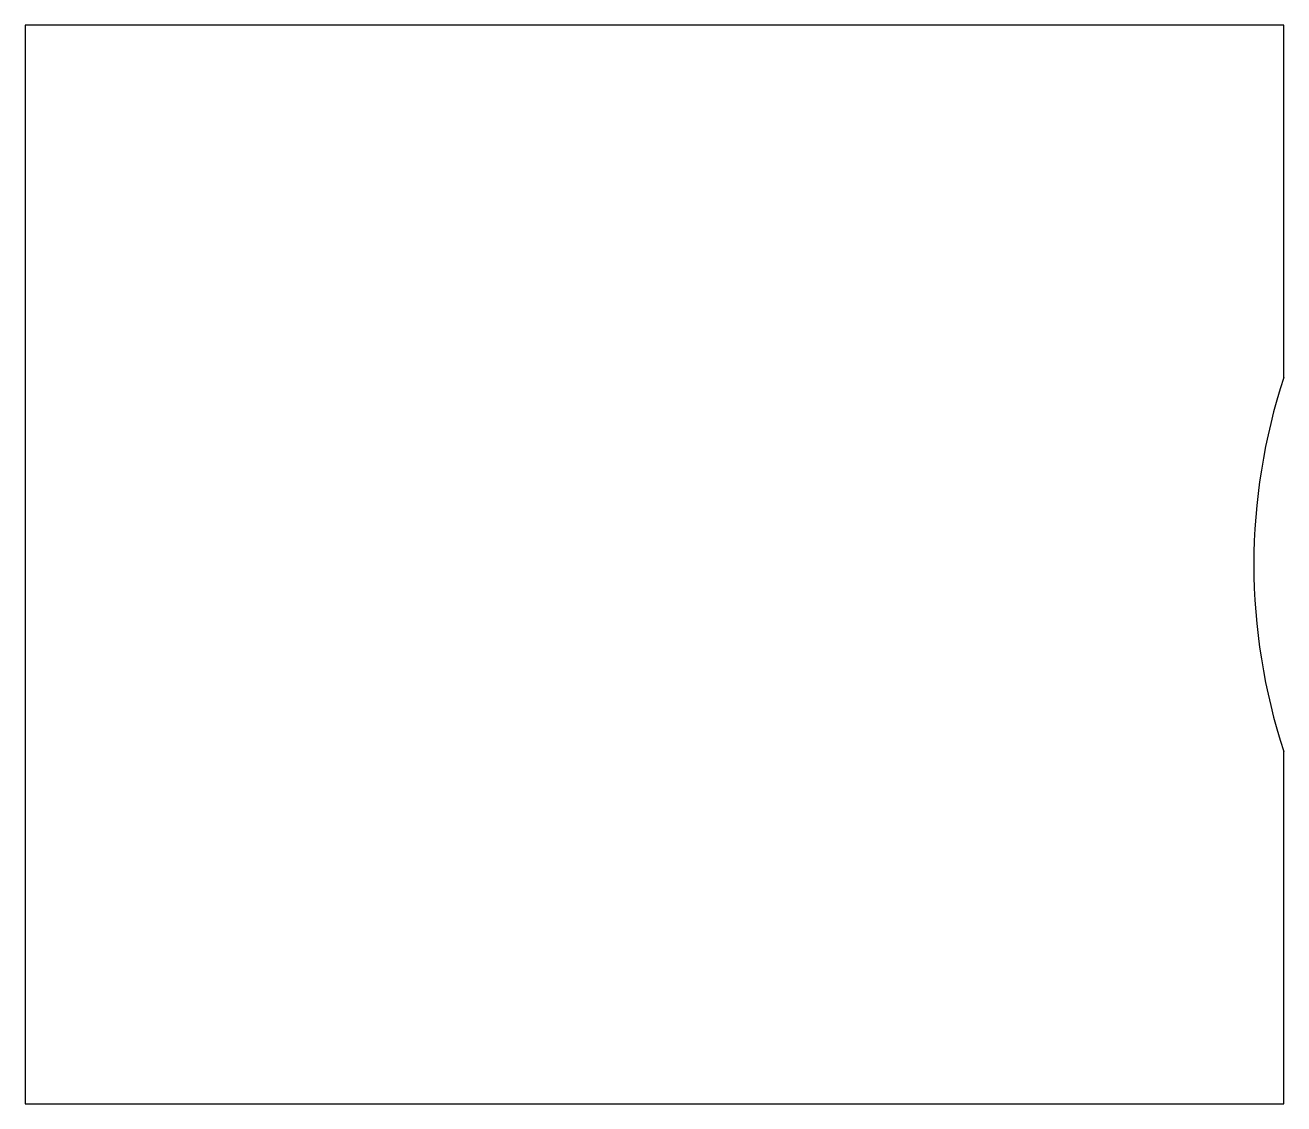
# Model space of a CAD drawing. Header units: millimetres. Extents: x -97 to 102, y -70 to -34.
# Drawn here: x 60 to 102, y -70.1 to -34.1 of the extents above.
import ezdxf

# ---------------------------------------------------------------- set-up
doc = ezdxf.new("R2010")
doc.units = ezdxf.units.MM

msp = doc.modelspace()

# ---------------------------------------------------------------- linework, layer by layer
for p, q in [((102, -34.1), (60, -34.1)), ((60, -34.1), (60, -70.1)), ((102, -45.855002), (102, -34.1)), ((102, -70.1), (102, -58.344998)), ((60, -70.1), (102, -70.1))]:
    msp.add_line(p, q)
msp.add_arc((121, -52.1), 20, 521.8051277, 558.1948723)

doc.saveas('drawing.dxf')
